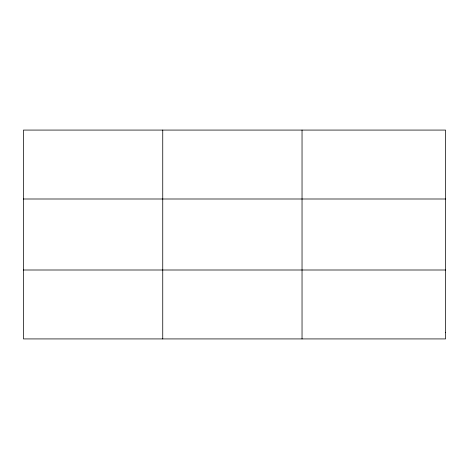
<?xml version="1.0" encoding="UTF-8"?>
<svg xmlns="http://www.w3.org/2000/svg" width="469" height="469" viewBox="0 0 469 469"><rect width="100%" height="100%" fill="white"/><g stroke="black" fill="none" stroke-linecap="round" stroke-linejoin="round"><path stroke-width="0.7" d="M162.743 130.077L162.743 338.923M302.036 130.077L302.036 338.923M23.45 198.997L445.55 198.997M23.45 270.003L445.55 270.003M445.55 332.662L445.55 338.923L23.45 338.923L23.45 130.077L445.55 130.077L445.55 332.662"/></g></svg>
